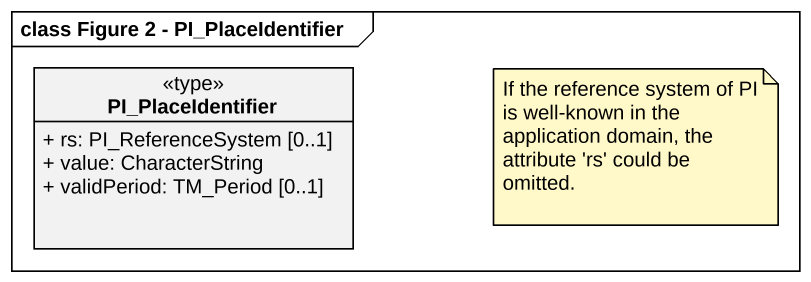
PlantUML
@startuml
mainframe class Figure 2 - PI_PlaceIdentifier
hide circle
hide empty members
skinparam classAttributeIconSize 0
class PI_PlaceIdentifier <<type>> {
  + rs: PI_ReferenceSystem [0..1]
  + value: CharacterString
  + validPeriod: TM_Period [0..1]
}
note as N1
  If the reference system of PI is well-known in the application domain, the attribute 'rs' could be omitted.
end note
@enduml
